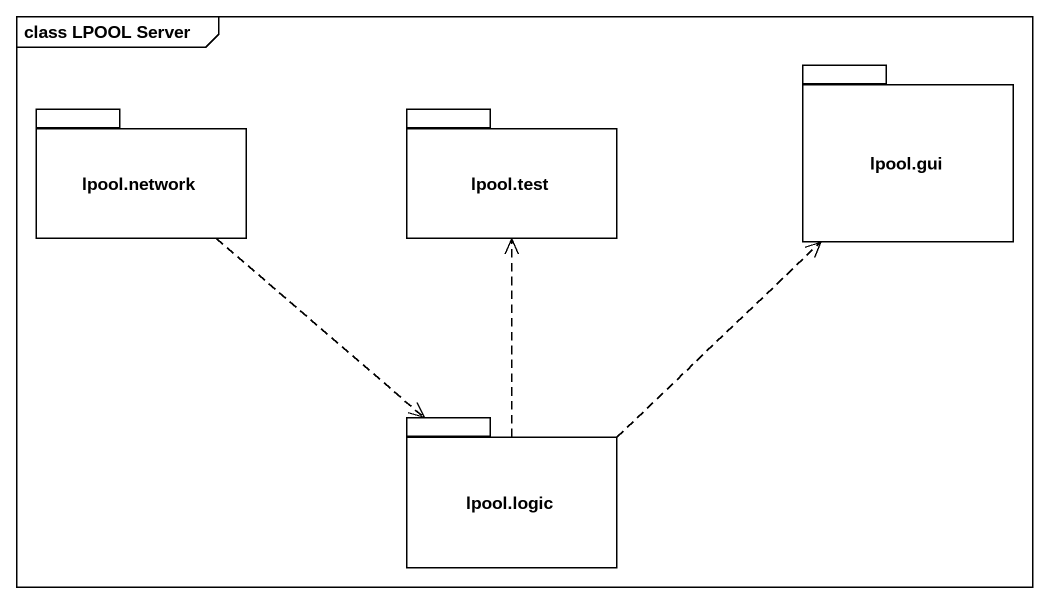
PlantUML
@startuml
mainframe class LPOOL Server
package "lpool.network" as lpool_network {
}
package "lpool.test" as lpool_test {
}
package "lpool.gui" as lpool_gui {
}
package "lpool.logic" as lpool_logic {
}
lpool_network ..> lpool_logic
lpool_logic .up.> lpool_test
lpool_logic .up.> lpool_gui
@enduml
